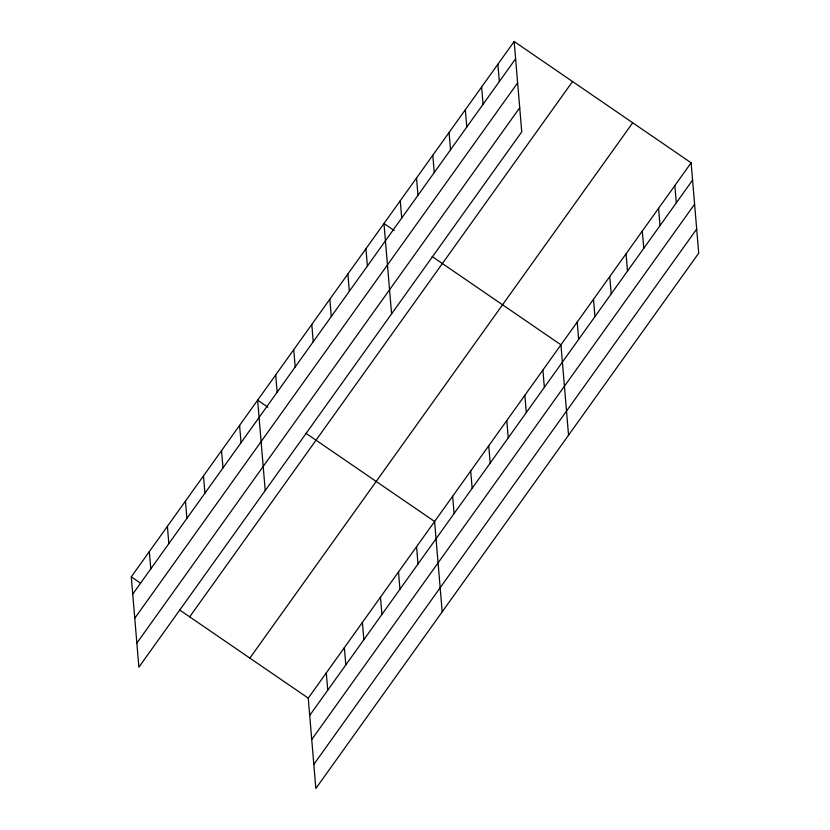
<?xml version="1.0" encoding="UTF-8"?>
<svg xmlns="http://www.w3.org/2000/svg" width="830" height="830" viewBox="0 0 830 830"><rect width="100%" height="100%" fill="white"/><g stroke="black" fill="none" stroke-linecap="round" stroke-linejoin="round"><path stroke-width="1.25" d="M514.154 41.5L521.748 131.866L138.88 667.196L131.285 576.829L514.154 41.5L691.12 162.804L698.715 253.171L315.846 788.5L308.252 698.134L691.12 162.804M132.738 594.114L515.606 58.795M134.771 618.236L517.63 82.907M136.857 643.084L519.725 107.755M189.686 616.856L572.555 81.527M249.861 658.097L632.719 122.778M309.704 715.418L692.573 180.1M311.727 739.54L694.596 204.211M313.823 764.389L696.681 229.059M394.229 230.532L383.979 223.509L391.573 313.875M432.139 256.522L560.945 344.813L568.54 435.179M267.882 407.188L257.632 400.164L265.226 490.54M305.793 433.177L434.598 521.479L442.193 611.845M131.285 576.829L140.509 583.148M179.446 609.832L308.252 698.134M674.852 185.557L676.305 202.852M658.574 208.309L660.026 225.594M642.306 231.062L643.758 248.346M626.038 253.814L627.49 271.099M609.76 276.566L611.212 293.851M593.491 299.308L594.944 316.604M577.224 322.061L578.666 339.356M542.893 370.056L544.345 387.34M497.886 64.252L499.338 81.547M524.851 395.288L526.303 412.583M481.618 87.005L483.06 104.29M506.798 420.53L508.251 437.815M465.34 109.757L466.792 127.042M488.746 445.762L490.198 463.057M449.072 132.51L450.524 149.794M470.703 471.004L472.156 488.289M432.793 155.262L434.246 172.547M452.651 496.236L454.103 513.531M416.525 178.004L417.978 195.299M400.257 200.756L401.71 218.051M416.556 546.711L417.998 564.006M398.504 571.943L399.956 589.238M365.937 248.751L367.389 266.036M380.451 597.185L381.904 614.47M347.884 273.983L349.337 291.278M362.399 622.417L363.851 639.712M329.832 299.225L331.284 316.51M344.357 647.659L345.809 664.944M311.79 324.457L313.232 341.752M326.304 672.891L327.757 690.187M293.737 349.7L295.19 366.985M275.685 374.932L277.137 392.227M239.59 425.406L241.042 442.701M221.537 450.638L222.99 467.933M203.485 475.881L204.937 493.165M185.443 501.113L186.895 518.408M167.39 526.355L168.843 543.64M149.338 551.587L150.79 568.882"/></g></svg>
